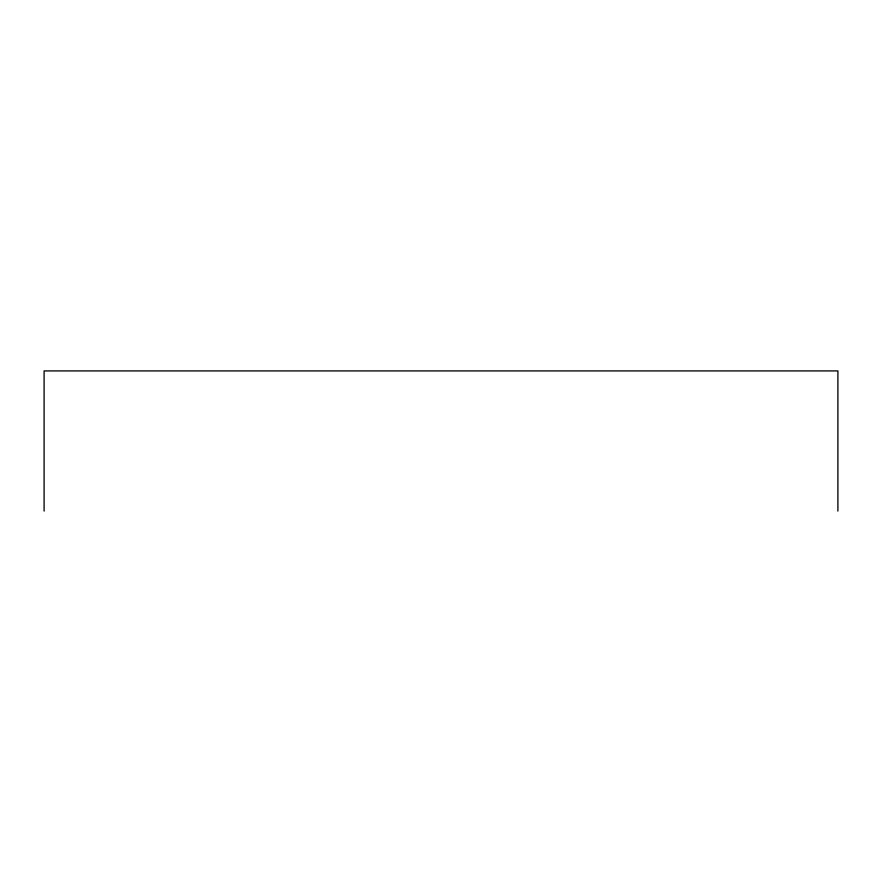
<?xml version="1.0" encoding="UTF-8"?>
<svg xmlns="http://www.w3.org/2000/svg" width="882" height="882" viewBox="0 0 882 882"><rect width="100%" height="100%" fill="white"/><g stroke="black" fill="none" stroke-linecap="round" stroke-linejoin="round"><path stroke-width="1.32" d="M837.9 511.086L837.9 370.914L44.1 370.914L44.1 511.086"/></g></svg>
